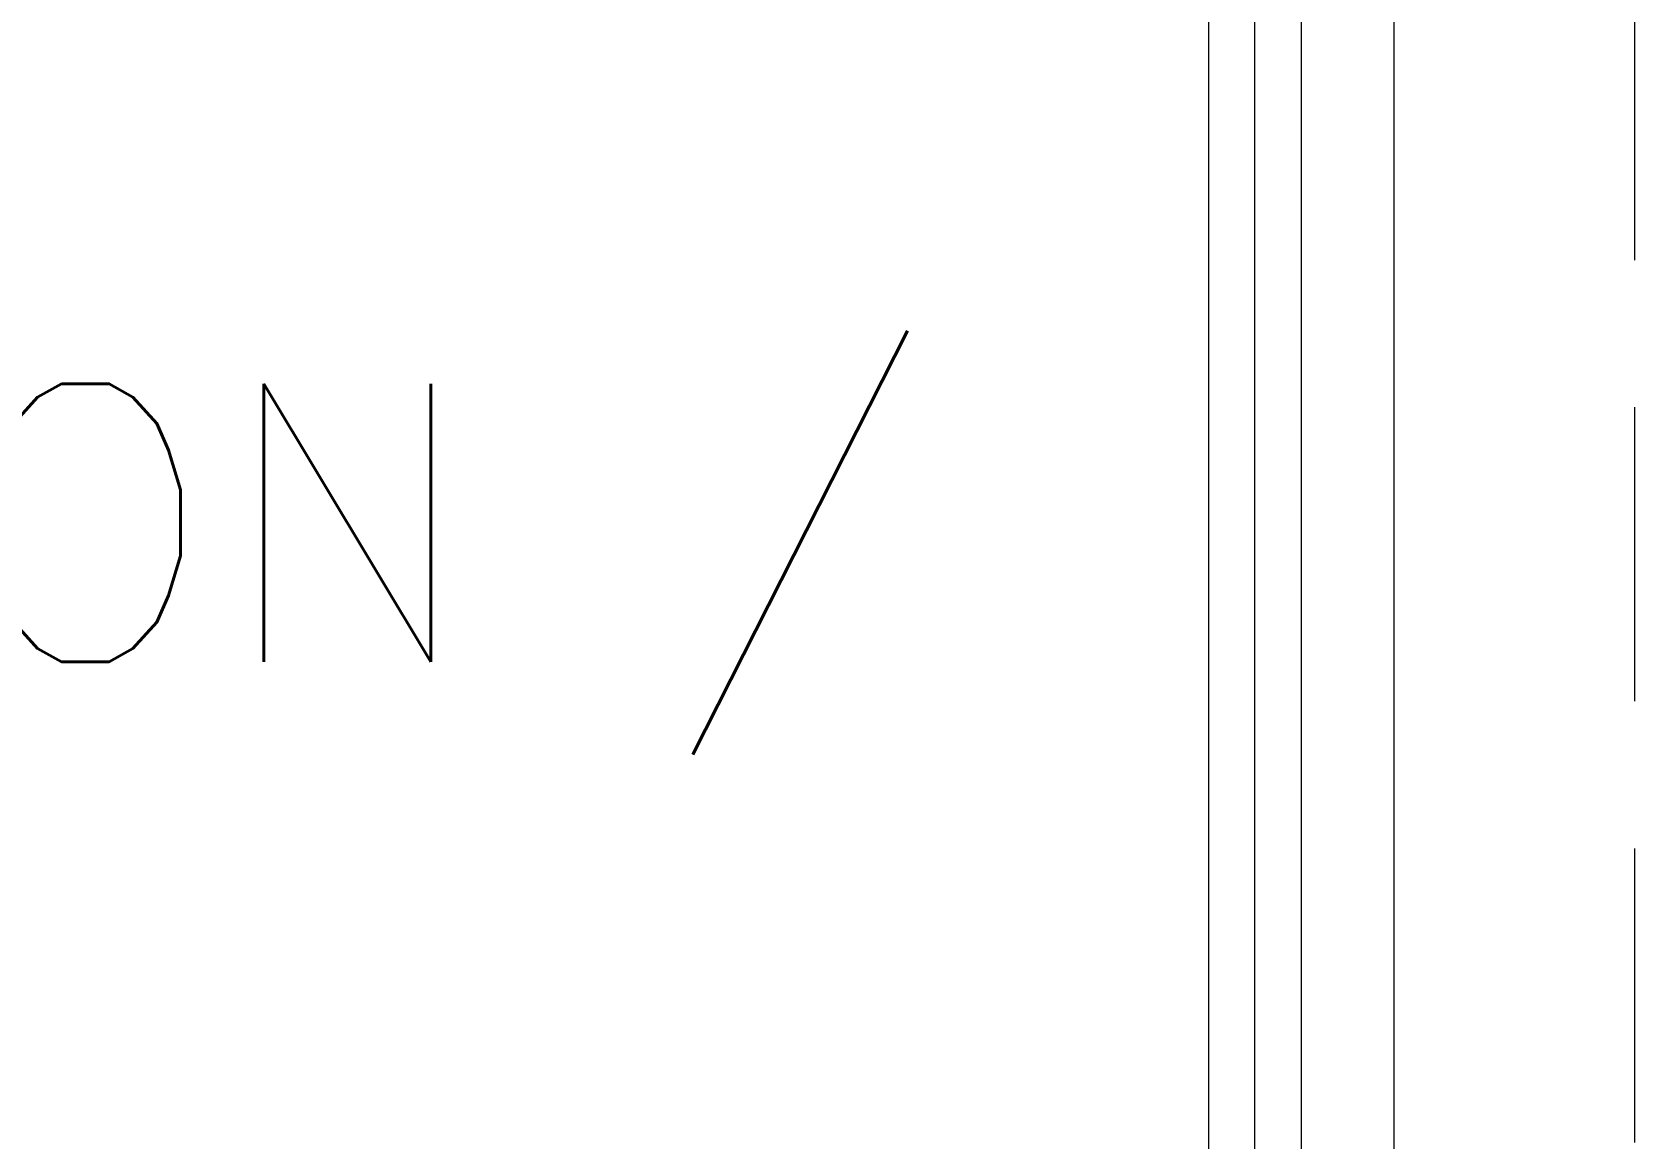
# Model space of a CAD drawing. Header units: inches. Extents: x -501855 to 57169, y -29325 to 19878.
# Drawn here: x 48183 to 49048, y -11119 to -10522 of the extents above; entities that cross this region are included whole.
import ezdxf

# ---------------------------------------------------------------- set-up
doc = ezdxf.new("R2010")
doc.units = ezdxf.units.IN
doc.header["$LTSCALE"] = 25
doc.header["$MEASUREMENT"] = 0
doc.linetypes.add('00-Ground Floor$0$HIDDEN', pattern=[9.525, 6.35, -3.175])
doc.linetypes.add('DASHDOT', pattern=[25.4, 12.7, -6.35, 0, -6.35])
for name, color, linetype, lineweight in [('00-Ground Floor$0$72_EGR_BASE_TEXT', 252, 'Continuous', 5), ('00-Ground Floor$0$Aluminum', 251, 'Continuous', 5), ('00-Ground Floor$0$Proj', 251, 'Continuous', 5), ('E-LITE-CLNG-CNDT', 6, 'DASHDOT', 35)]:
    doc.layers.add(name, color=color, linetype=linetype, lineweight=lineweight)
doc.styles.add('00-Ground Floor$0$SIMPLEX', font='SIMPLEX.shx', dxfattribs={"height": 150})

# ---------------------------------------------------------------- blocks, each defined once
blk = doc.blocks.new('00-Ground Floor')
at = {"layer": '00-Ground Floor$0$Aluminum'}
for p, q in [((48817.93, -10097.43, 0), (48817.93, -11597.43, 0)), ((48917.93, -10097.43, 0), (48917.93, -11597.43, 0)), ((48867.93, -10122.43, 0), (48867.93, -11572.43, 0)), ((48842.93, -11522.43, 0), (48842.93, -10172.43, 0))]:
    blk.add_line(p, q, dxfattribs=at)
at = {"layer": '00-Ground Floor$0$Proj', "linetype": '00-Ground Floor$0$HIDDEN'}
blk.add_line((49047.93, -11597.43, 0), (49047.93, -10097.43, 0), dxfattribs=at)
at = {"layer": '00-Ground Floor$0$72_EGR_BASE_TEXT', "insert": (47173.61, -10711.72), "char_height": 150, "width": 3493.2205, "attachment_point": 2, "style": '00-Ground Floor$0$SIMPLEX'}
blk.add_mtext('PULMONARY CONSULTATION / EXAMINATION ROOM', dxfattribs=at)

msp = doc.modelspace()

# ---------------------------------------------------------------- block references
at = {"layer": 'E-LITE-CLNG-CNDT'}
msp.add_blockref('00-Ground Floor', (0, 0), dxfattribs=at)

doc.saveas('drawing.dxf')
